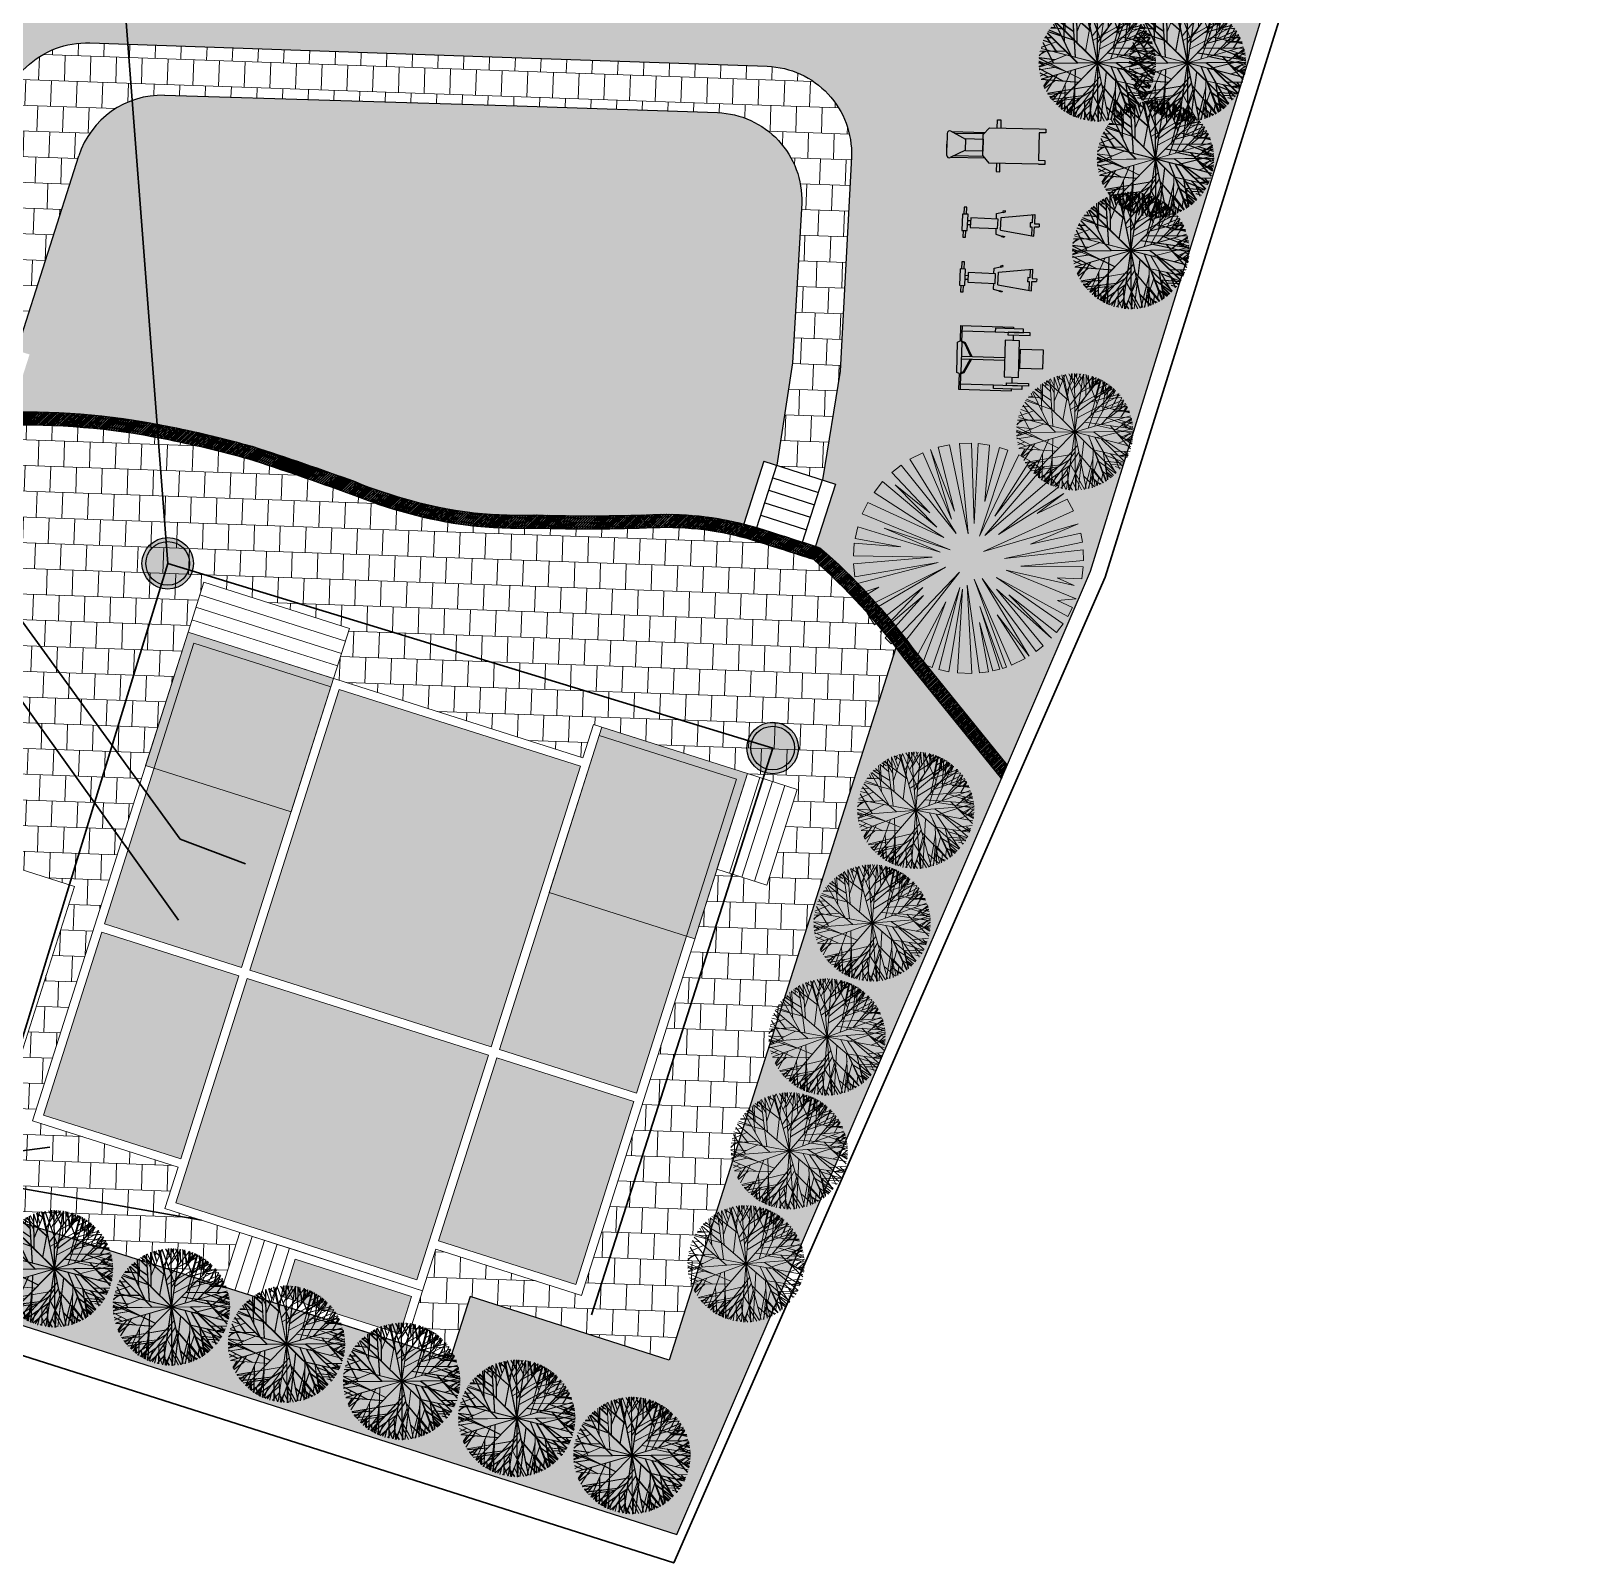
# Model space of a CAD drawing. Header units: millimetres. Extents: x -1042495 to -977915, y 3191218 to 3280168.
# Drawn here: x -1013985 to -978370, y 3193138 to 3228242 of the extents above; entities that cross this region are included whole.
import ezdxf

# ---------------------------------------------------------------- set-up
doc = ezdxf.new("R2010")
doc.units = ezdxf.units.MM
doc.layers.get('0').update_dxf_attribs({"lineweight": 15})
for name, color, linetype in [('000 Граница', 6, 'Continuous'), ('000 дорожки', 7, 'Continuous'), ('000 Привязки', 1, 'Continuous'), ('000 Штриховка', 7, 'Continuous'), ('p', 7, 'Continuous'), ('оборудование', 251, 'Continuous'), ('подпорная стенка', 251, 'Continuous'), ('Сосны', 67, 'Continuous')]:
    doc.layers.add(name, color=color, linetype=linetype)
for name, color, linetype, lineweight in [('_ВК_В1', 5, 'B1', 30), ('_ВК_К1', 18, 'g5_122_kb', 30), ('_ВК_К2(Ливневая)', 32, 'Канализация дожд очищенного стока', 30), ('_Кабель 0.4', 1, 'g5_119_3', 30), ('A-WALL', 113, 'Continuous', 18), ('деревья', 118, 'Continuous', 0), ('мощение', 251, 'Continuous', 0)]:
    doc.layers.add(name, color=color, linetype=linetype, lineweight=lineweight)
doc.layers.add('АР-15_ Окружение деревья_Ном._пера__102', color=7, linetype='Continuous', lineweight=5, true_color=0xcccccc)
doc.layers.add('кустарники лиственные', color=7, linetype='Continuous', lineweight=20, true_color=0x455c00)
doc.layers.add('газон', color=7, linetype='Continuous', true_color=0xe4edc9)
doc.styles.add('Line_GUGK', font='')
doc.styles.get('Line_GUGK').set_extended_font_data('Bm431', italic=True)
doc.linetypes.add('B1', pattern='A,12.5,-3,["В1",Standard,S=2,R=0,X=-2,Y=-1],-2.5', length=18)
doc.linetypes.add('g5_119_3', pattern='A,4,-1,[31,GUGK_2005.shx,S=0.1,R=0,X=0,Y=0],4,[31,GUGK_2005.shx,S=0.1,R=180,X=0,Y=0],-1', length=10)
doc.linetypes.add('g5_122_kb', pattern='A,1,-1,1.5,-0.4,["Кб",Line_GUGK,S=1,R=0,X=0,Y=-0.5],-2.4,1.5,-1,4,-1,4,-1,3', length=21.8)
doc.linetypes.add('K1Н', pattern='A,12.5,-3.1,["K1Н",Standard,S=2,R=0,X=-2,Y=-1],-4.5', length=20.1)
doc.linetypes.add('Канализация дожд очищенного стока', pattern='A,10,-2,["К2-1",Standard,S=1.75,R=0,X=-1,Y=-1],-6', length=18)

# ---------------------------------------------------------------- blocks, each defined once
blk = doc.blocks.new('й3')
at = {"layer": 'деревья', "lineweight": 0}
for p, q in [((-289, 372), (-342, 493)), ((-326, 504), (-233, 236)), ((-312, 511), (-2, 202)), ((-281, 529), (-113, 415)), ((-264, 466), (-263, 538)), ((-212, 483), (-237, 552)), ((-220, 421), (-166, 576)), ((-212, 558), (0, 450)), ((160, 572), (-160, -572)), ((-153, 574), (153, -574)), ((-135, 507), (-91, 592)), ((-125, 549), (-80, 595)), ((-124, 321), (-125, 588)), ((-85, 319), (30, 599)), ((-36, 440), (-58, 599)), ((-53, 597), (165, 168)), ((89, 318), (-23, 599)), ((24, 549), (-14, 599)), ((0, 600), (0, -600)), ((5, 486), (37, 597)), ((42, 439), (66, 598)), ((183, 355), (54, 597)), ((98, 516), (128, 586)), ((141, 505), (99, 590)), ((288, 525), (118, 413)), ((128, 458), (244, 549)), ((197, 195), (163, 576)), ((170, 511), (232, 552)), ((177, 437), (255, 543)), ((308, 514), (232, 39)), ((293, 369), (348, 488)), ((317, 509), (302, 306)), ((311, 425), (359, 482)), ((343, 430), (341, 493)), ((-499, 328), (-328, 328)), ((-418, 248), (-498, 331)), ((-216, 336), (-489, 346)), ((-458, 382), (-405, 330)), ((-439, 364), (-444, 403)), ((-397, 343), (-442, 404)), ((-327, 243), (-440, 405)), ((420, -420), (-420, 420)), ((420, 420), (-420, -420)), ((-70, 268), (-417, 430)), ((-402, 446), (-365, 432)), ((-370, 470), (-352, 355)), ((-357, 404), (-361, 477)), ((73, 267), (422, 425)), ((220, 333), (494, 340)), ((274, 42), (472, 370)), ((290, 390), (381, 461)), ((335, 152), (371, 468)), ((352, 311), (426, 416)), ((357, 180), (395, 450)), ((362, 399), (367, 473)), ((362, 251), (489, 351)), ((371, 371), (466, 376)), ((383, 359), (448, 398)), ((393, 368), (471, 366)), ((401, 338), (447, 399)), ((421, 243), (502, 325)), ((-323, 206), (-592, 93)), ((-533, 163), (-578, 149)), ((-515, 99), (-573, 175)), ((-571, 179), (-470, 148)), ((-412, 158), (-565, 208)), ((-560, 209), (-208, 209)), ((-548, 245), (-477, 211)), ((-543, 253), (-63, 227)), ((-532, 274), (-402, 209)), ((-463, 296), (-526, 288)), ((-324, 62), (-526, 287)), ((-511, 312), (-478, 266)), ((546, 246), (65, 226)), ((140, -27), (508, 315)), ((208, -38), (560, 203)), ((544, 254), (209, 3)), ((234, 233), (533, 274)), ((349, 60), (514, 302)), ((400, 248), (526, 288)), ((555, 225), (424, 69)), ((439, 313), (512, 309)), ((441, 197), (549, 234)), ((467, 291), (529, 281)), ((472, 243), (539, 253)), ((502, 160), (574, 178)), ((-527, 19), (-600, 26)), ((-600, 0), (600, 0)), ((-599, -24), (-423, 79)), ((-554, 30), (-598, 21)), ((-597, 28), (-120, 121)), ((-486, -5), (-596, 56)), ((-423, 30), (-595, -68)), ((-592, 92), (-233, -36)), ((-587, 127), (-360, 75)), ((587, 92), (-587, -92)), ((-583, 112), (583, -112)), ((-272, 53), (-569, -189)), ((-546, -247), (-203, 1)), ((-464, -379), (-232, 42)), ((279, -51), (597, 60)), ((294, -67), (595, 71)), ((326, 51), (592, -92)), ((382, 82), (594, 68)), ((385, 134), (582, 136)), ((452, 8), (596, -64)), ((474, 145), (590, 98)), ((497, 78), (576, 150)), ((511, 29), (598, -14)), ((518, 81), (598, 29)), ((-453, -71), (-598, -4)), ((-557, -23), (-597, -27)), ((-597, -49), (-543, -67)), ((-461, -98), (-592, -94)), ((-453, -1), (-590, -101)), ((-518, -146), (-587, -118)), ((-585, -123), (-365, -116)), ((-285, -232), (-585, -123)), ((-422, -160), (-583, -141)), ((-280, -46), (-541, -258)), ((-397, -48), (-524, -290)), ((-38, -137), (-508, -315)), ((-208, -34), (-458, -380)), ((-141, -22), (-372, -468)), ((-148, -150), (-147, -577)), ((-101, -101), (-25, -597)), ((37, -138), (504, -321)), ((93, -92), (596, -28)), ((526, -286), (232, -45)), ((264, -184), (589, -98)), ((283, -235), (583, -131)), ((388, -171), (583, -137)), ((441, -10), (602, -4)), ((450, -86), (564, -198)), ((459, -159), (542, -254)), ((-571, -184), (-453, -180)), ((-471, -200), (-567, -189)), ((-436, -177), (-562, -196)), ((-482, -208), (-556, -223)), ((-527, -182), (-555, -220)), ((-505, -187), (-537, -258)), ((-332, -207), (-535, -265)), ((-532, -274), (-168, -166)), ((-397, -296), (-522, -291)), ((-405, -269), (-514, -305)), ((-389, -290), (-514, -306)), ((-472, -193), (-502, -263)), ((-209, -286), (-499, -326)), ((-465, -302), (-495, -335)), ((-442, -241), (-491, -336)), ((-468, -289), (-487, -348)), ((-428, -314), (-467, -370)), ((-373, -307), (-454, -387)), ((-360, -225), (-441, -405)), ((-58, -203), (-431, -411)), ((-308, -174), (-382, -458)), ((-244, -305), (-326, -501)), ((-78, -273), (-319, -507)), ((-199, -202), (-286, -527)), ((-264, -256), (-191, -566)), ((22, -598), (-63, -228)), ((-29, -598), (60, -228)), ((0, -191), (258, -538)), ((56, -204), (426, -416)), ((75, -274), (313, -511)), ((511, -313), (113, -168)), ((186, -186), (267, -534)), ((188, -186), (574, -173)), ((205, -288), (495, -332)), ((240, -308), (319, -505)), ((430, -415), (301, -236)), ((304, -302), (324, -500)), ((315, -313), (496, -333)), ((369, -312), (449, -393)), ((382, -182), (524, -290)), ((473, -369), (403, -274)), ((425, -282), (500, -268)), ((433, -182), (560, -203)), ((459, -241), (556, -223)), ((502, -194), (534, -265)), ((511, -215), (556, -221)), ((532, -167), (572, -176)), ((-324, -324), (-481, -356)), ((-437, -347), (-467, -374)), ((-348, -334), (-438, -406)), ((-362, -389), (-422, -420)), ((-291, -411), (-391, -449)), ((-247, -378), (-388, -457)), ((-340, -360), (-350, -485)), ((-263, -439), (-347, -487)), ((-147, -362), (-277, -529)), ((-226, -412), (-260, -536)), ((-254, -444), (-254, -541)), ((-147, -473), (-250, -543)), ((-226, -392), (-209, -561)), ((-215, -455), (-199, -561)), ((-209, -401), (-208, -562)), ((-147, -322), (-39, -595)), ((-20, -424), (-137, -583)), ((-123, -442), (-74, -594)), ((-85, -475), (-115, -586)), ((-62, -362), (179, -570)), ((14, -424), (130, -584)), ((59, -466), (105, -586)), ((118, -443), (67, -595)), ((203, -403), (201, -565)), ((228, -365), (353, -484)), ((248, -448), (230, -550)), ((248, -448), (247, -544)), ((286, -414), (386, -454)), ((336, -364), (344, -489)), ((376, -467), (360, -411)), ((415, -326), (461, -381)), ((424, -320), (462, -376)), ((446, -334), (494, -335)), ((-245, -479), (-319, -503)), ((-257, -541), (-214, -503)), ((-127, -586), (-72, -482)), ((-107, -547), (-88, -591)), ((-88, -551), (-97, -590)), ((-64, -527), (-94, -588)), ((-70, -505), (-24, -566)), ((-62, -482), (-14, -598)), ((-35, -553), (-49, -596)), ((56, -482), (7, -599)), ((63, -506), (17, -567)), ((28, -554), (42, -597)), ((84, -532), (38, -595)), ((119, -588), (66, -483)), ((100, -548), (80, -592)), ((81, -552), (89, -591)), ((250, -544), (208, -506))]:
    blk.add_line(p, q, dxfattribs=at)
blk = doc.blocks.new('Модель Сосны 21')
at = {"layer": 'АР-15_ Окружение деревья_Ном._пера__102', "color": 136, "linetype": 'Continuous', "lineweight": 5}
for p, q in [((-514, 2449), (-256, 2490)), ((-477, 1918), (-514, 2449)), ((-256, 2490), (-198, 1137)), ((-198, 1137), (-118, 2500)), ((-118, 2500), (119, 2500)), ((119, 2500), (-23, 787)), ((-23, 787), (281, 2487)), ((683, 2408), (140, 333)), ((481, 2456), (268, 1358)), ((268, 1358), (683, 2408)), ((281, 2487), (481, 2456)), ((-1322, 2124), (-1130, 2232)), ((-431, 601), (-1322, 2124)), ((-1130, 2232), (-967, 1906)), ((-967, 1906), (-945, 2317)), ((-945, 2317), (-279, 811)), ((-279, 811), (-652, 2279)), ((-652, 2279), (-477, 1918)), ((140, 333), (967, 2309)), ((1348, 2109), (502, 671)), ((1228, 2181), (933, 1521)), ((933, 1521), (1348, 2109)), ((967, 2309), (1228, 2181)), ((-687, 589), (-1783, 1755)), ((-1783, 1755), (-815, 857)), ((-1663, 1868), (-1477, 2019)), ((-815, 857), (-1663, 1868)), ((-1477, 2019), (-431, 601)), ((1684, 1853), (490, 368)), ((502, 671), (1498, 2006)), ((1498, 2006), (1684, 1853)), ((-2063, 1414), (-1947, 1570)), ((-442, 286), (-2063, 1414)), ((-1947, 1570), (-687, 589)), ((490, 368), (1890, 1641)), ((2000, 1506), (898, 601)), ((898, 601), (2081, 1392)), ((1890, 1641), (2000, 1506)), ((2081, 1392), (2220, 1157)), ((-2343, 874), (-2210, 1170)), ((-2210, 1170), (-1246, 589)), ((-1246, 589), (-2162, 1257)), ((-2162, 1257), (-442, 286)), ((2220, 1157), (478, 251)), ((-2409, 670), (-2382, 762)), ((-2382, 762), (-454, 111)), ((-454, 111), (-2343, 874)), ((478, 251), (2326, 925)), ((2390, 745), (1224, 391)), ((2326, 925), (2390, 745)), ((-2495, 168), (-2474, 365)), ((-2474, 365), (-1398, 205)), ((-2458, 461), (-2424, 613)), ((-1398, 205), (-2458, 461)), ((-2424, 613), (-1048, 216)), ((-1048, 216), (-2409, 670)), ((1224, 391), (2447, 528)), ((2447, 528), (2487, 285)), ((-2481, -307), (-2500, 1)), ((-2500, 1), (-582, -40)), ((-582, -40), (-2495, 168)), ((2500, -121), (536, 7)), ((536, 7), (2479, -343)), ((2487, 285), (758, 146)), ((758, 146), (2500, 135)), ((2500, 135), (2500, -121)), ((-664, -145), (-2481, -307)), ((-2451, -491), (-664, -145)), ((-629, -203), (-2398, -707)), ((-2348, -857), (-629, -203)), ((-291, -203), (-1942, -1573)), ((-1805, -1729), (-291, -203)), ((2188, -1215), (548, -250)), ((548, -250), (2069, -1407)), ((2432, -590), (1038, -273)), ((1038, -273), (2387, -754)), ((-2398, -707), (-2451, -491)), ((-932, -518), (-2263, -1061)), ((-2177, -1228), (-932, -518)), ((-174, -506), (-1130, -2230)), ((-1008, -2288), (-174, -506)), ((-70, -658), (-487, -2452)), ((-333, -2478), (-70, -658)), ((711, -1811), (152, -611)), ((152, -611), (754, -2385)), ((1036, -2277), (199, -390)), ((199, -390), (711, -1811)), ((1489, -2010), (467, -518)), ((467, -518), (1273, -2153)), ((1644, -1543), (700, -669)), ((700, -669), (1719, -1818)), ((2387, -754), (863, -343)), ((863, -343), (2324, -927)), ((2479, -343), (2432, -590)), ((-2263, -1061), (-2348, -857)), ((-780, -996), (-1675, -1855)), ((-1549, -1962), (-780, -996)), ((-606, -1007), (-1549, -1962)), ((-1384, -2082), (-606, -1007)), ((47, -786), (-46, -2500)), ((128, -2497), (47, -786)), ((1913, -1613), (1014, -809)), ((1014, -809), (1644, -1543)), ((2324, -927), (2188, -1215)), ((-1942, -1573), (-2177, -1228)), ((501, -2450), (292, -1462)), ((292, -1462), (399, -2469)), ((2069, -1407), (1913, -1613)), ((-1675, -1855), (-1805, -1729)), ((-571, -1963), (-803, -2368)), ((-702, -2400), (-571, -1963)), ((1719, -1818), (1489, -2010)), ((-1130, -2230), (-1384, -2082)), ((-803, -2368), (-1008, -2288)), ((1273, -2153), (1036, -2277)), ((-487, -2452), (-702, -2400)), ((-46, -2500), (-333, -2478)), ((399, -2469), (128, -2497)), ((754, -2385), (501, -2450))]:
    blk.add_line(p, q, dxfattribs=at)
blk = doc.blocks.new('A$C4F844F8D')
at = {"layer": 'кустарники лиственные', "xscale": -2.232502272000008, "yscale": 2.232502272, "zscale": 2.232502272, "rotation": 90.52186044708989}
for p in [(9644, 33727), (11710, 33727), (10977, 31526), (10412, 29427), (-16926, 6940), (-14258, 6092), (-11577, 5216), (-8939, 4366), (-6300, 3515), (-3662, 2665), (-1023, 1815)]:
    blk.add_blockref('й3', p, dxfattribs=at)
blk = doc.blocks.new('*U38')
h = blk.add_hatch(color=256)
h.paths.add_polyline_path([(-0.59, 0, 1), (0.59, 0, 1)])
h.paths.add_polyline_path([(0.5, 0, -1), (-0.5, 0, -1)], flags=16)
h = blk.add_hatch(color=255)
edge = h.paths.add_edge_path()
edge.add_arc((0, 0), 0.5, 0, 360)
at = {"lineweight": -3}
for radius in [0.59, 0.5]:
    blk.add_circle((0, 0), radius, dxfattribs=at)

msp = doc.modelspace()

# ---------------------------------------------------------------- hatches: boundary and pattern name
at = {"layer": '000 Привязки', "linetype": 'ByBlock', "true_color": 0x636466}
h = msp.add_hatch(color=251, dxfattribs=at)
h.dxf.hatch_style = 1
h.paths.add_polyline_path([(-1008025, 3210349), (-1011170, 3211350), (-1012304, 3207785), (-1009160, 3206784)])
h.paths.add_polyline_path([(-1009220, 3206594), (-1012365, 3207594), (-1013699, 3203402), (-1010555, 3202401)])
h.paths.add_polyline_path([(-1003503, 3204774), (-1009030, 3206533), (-1010667, 3201387), (-1005141, 3199629)])
h.paths.add_polyline_path([(-1000168, 3203713), (-1003312, 3204714), (-1004647, 3200521), (-1001502, 3199520)])
h.paths.add_polyline_path([(-998962, 3207501), (-1002107, 3208501), (-1003252, 3204904), (-1000107, 3203904)])
h.paths.add_polyline_path([(-1001395, 3211397), (-1006922, 3213156), (-1008969, 3206724), (-1003442, 3204965)])
h.paths.add_polyline_path([(-1001862, 3242752), (-1006659, 3242918), (-1006704, 3241618), (-1001907, 3241452)])
h.paths.add_polyline_path([(-1006911, 3241426), (-1010709, 3241557), (-1010979, 3233762), (-1007181, 3233630)])
h.paths.add_polyline_path([(-1001914, 3241253), (-1006711, 3241419), (-1006843, 3237621), (-1002045, 3237455)])
h.paths.add_polyline_path([(-1002052, 3237255), (-1006849, 3237421), (-1006981, 3233623), (-1002184, 3233457)])
h.paths.add_polyline_path([(-997916, 3241114), (-1001714, 3241246), (-1001984, 3233450), (-998186, 3233319)])
at = {"layer": '000 Привязки', "true_color": 0x999b37}
h = msp.add_hatch(color=55, dxfattribs=at)
h.dxf.hatch_style = 1
h.paths.add_polyline_path([(-985643, 3228982), (-1025267, 3230354), (-1023687, 3222588), (-1023696, 3222327, -0.141393), (-1016943, 3220224), (-1016496, 3221622), (-1016210, 3221531), (-1016210, 3221531), (-1015958, 3222329, 0.496147), (-1017796, 3224930), (-1018132, 3224942), (-1018165, 3223942), (-1022162, 3224081), (-1022173, 3224081), (-1022000, 3229078), (-1018002, 3228940), (-1018067, 3226941), (-1015555, 3226854, 0.203219), (-1014098, 3227413, -0.203219), (-1012640, 3227972), (-1003638, 3227661), (-997111, 3227435, -0.41494), (-995182, 3225362), (-995439, 3220447), (-995844, 3217958), (-995546, 3217863), (-996002, 3216435, -0.000058), (-995903, 3216404, -0.054849), (-993774, 3214093), (-991611, 3211416), (-989700, 3215862)])
at = {"layer": '000 Привязки'}
h = msp.add_hatch(color=63, dxfattribs=at)
h.dxf.hatch_style = 1
h.paths.add_polyline_path([(-998251, 3226373), (-1002843, 3226532), (-1010926, 3226771, 0.334455), (-1012891, 3225381), (-1014314, 3220925), (-1014020, 3220831), (-1014440, 3219515, -0.053688), (-1010897, 3219198, -0.019974), (-1008915, 3218727, -0.008941), (-1006559, 3217919, 0.064024), (-1003930, 3217214, 0.03408), (-1002412, 3217154, 0.017582), (-999720, 3217163, -0.073163), (-997650, 3216948), (-997190, 3218388), (-996892, 3218293), (-996533, 3220640), (-996322, 3224300, 0.41494)])
at = {"layer": '000 Штриховка', "true_color": 0xcd6928}
h = msp.add_hatch(color=32, dxfattribs=at)
h.dxf.hatch_style = 1
h.paths.add_polyline_path([(-1011361, 3211410), (-1008025, 3210349), (-1007052, 3213407), (-1010387, 3214468)])
h.paths.add_polyline_path([(-1002107, 3208501), (-998772, 3207440), (-997566, 3211228), (-1000906, 3212291)])
h = msp.add_hatch(color=32, dxfattribs=at)
h.dxf.hatch_style = 1
h.paths.add_polyline_path([(-1005262, 3199247), (-1007930, 3200096), (-1008203, 3199239), (-1005535, 3198390)])
at = {"layer": 'газон', "true_color": 0x727430}
h = msp.add_hatch(color=67, dxfattribs=at)
h.dxf.hatch_style = 1
h.paths.add_polyline_path([(-991745, 3211104), (-994012, 3213910, 0.004468), (-994163, 3214111), (-999358, 3197785), (-1003921, 3199244), (-1004379, 3197812), (-1014648, 3201080), (-1014374, 3201940), (-1026302, 3205751), (-1024245, 3212188), (-1024639, 3212291), (-1025057, 3210444), (-1026565, 3205551), (-1027258, 3202759), (-999186, 3193789)])
at = {"layer": 'мощение', "linetype": 'ByBlock'}
h = msp.add_hatch(dxfattribs=at)
h.set_pattern_fill('AR-B88', scale=2.9, angle=358)
h.paths.add_polyline_path([(-1015555, 3226854), (-1018067, 3226941), (-1018132, 3224942), (-1017796, 3224930, -0.496147), (-1015958, 3222329), (-1016210, 3221531), (-1014314, 3220925), (-1012891, 3225381, -0.334455), (-1010926, 3226771), (-1002843, 3226532), (-998251, 3226373, -0.41494), (-996322, 3224300), (-996533, 3220640), (-996892, 3218293), (-995844, 3217958), (-995439, 3220447), (-995182, 3225362, 0.41494), (-997111, 3227435), (-1003638, 3227661), (-1012640, 3227972, 0.203219), (-1014098, 3227413, -0.203219)])
at = {"layer": 'мощение'}
h = msp.add_hatch(dxfattribs=at)
h.set_pattern_fill('AR-B88', scale=2.9, angle=358)
edge = h.paths.add_edge_path()
edge.add_line((-1010024, 3215612), (-1006688, 3214551))
edge.add_line((-1006688, 3214551), (-1007052, 3213407))
edge.add_line((-1007052, 3213407), (-1001335, 3211588))
edge.add_line((-1001335, 3211588), (-1001092, 3212350))
edge.add_line((-1001092, 3212350), (-997566, 3211228))
edge.add_line((-997566, 3211228), (-996423, 3210864))
edge.add_line((-996423, 3210864), (-997120, 3208672))
edge.add_line((-997120, 3208672), (-998264, 3209036))
edge.add_line((-998264, 3209036), (-998772, 3207440))
edge.add_line((-998772, 3207440), (-1001372, 3199269))
edge.add_line((-1001372, 3199269), (-1004707, 3200330))
edge.add_line((-1004707, 3200330), (-1005011, 3199377))
edge.add_line((-1005011, 3199377), (-1005405, 3198139))
edge.add_line((-1005405, 3198139), (-1004379, 3197812))
edge.add_line((-1004379, 3197812), (-1003921, 3199244))
edge.add_line((-1003921, 3199244), (-999358, 3197785))
edge.add_line((-999358, 3197785), (-994163, 3214111))
edge.add_arc((-1005337, 3205577), 14060, 37.3696, 48.6796)
edge.add_arc((-1133141, 2787763), 449775, 72.25429, 72.43989)
edge.add_arc((-999417, 3210021), 6849, 73.2337, 92.05)
edge.add_arc((-1001195, 3255425), 38589, 268.1913, 272.2758, ccw=False)
edge.add_arc((-1002738, 3228308), 11459, 263.8428, 271.6249, ccw=False)
edge.add_arc((-1002500, 3227790), 10973, 247.6792, 262.3208, ccw=False)
edge.add_arc((-1030329, 3152455), 69346, 70.04978, 72.08883)
edge.add_arc((-1015795, 3194164), 25208, 74.3673, 78.932)
edge.add_arc((-1014140, 3202907), 16310, 78.7414, 92.5487)
edge.add_arc((-999698, 3269112), 52164, 250.6319, 253.0968, ccw=False)
edge.add_arc((-1023962, 3209574), 12455, 55.9997, 88.818)
edge.add_line((-1023706, 3222027), (-1023920, 3215467))
edge.add_line((-1023920, 3215467), (-1024639, 3212291))
edge.add_line((-1024639, 3212291), (-1024245, 3212188))
edge.add_line((-1024245, 3212188), (-1026302, 3205751))
edge.add_line((-1026302, 3205751), (-1014374, 3201940))
edge.add_line((-1014374, 3201940), (-1014648, 3201080))
edge.add_line((-1014648, 3201080), (-1009598, 3199473))
edge.add_line((-1009598, 3199473), (-1009203, 3200712))
edge.add_line((-1009203, 3200712), (-1010919, 3201257))
edge.add_line((-1010919, 3201257), (-1010615, 3202210))
edge.add_line((-1010615, 3202210), (-1013951, 3203272))
edge.add_line((-1013951, 3203272), (-1010387, 3214468))
edge.add_line((-1010387, 3214468), (-1010024, 3215612))
h.paths.add_polyline_path([(-1014421, 3209094), (-1012992, 3208637), (-1014818, 3202922), (-1025296, 3206270), (-1023470, 3211985)], flags=16)
at = {"layer": 'подпорная стенка', "linetype": 'Continuous'}
h = msp.add_hatch(dxfattribs=at)
h.set_pattern_fill('ANSI32', color=5, scale=4.4, angle=358)
h.paths.add_polyline_path([(-1016998, 3219900, 0.039694), (-1014635, 3219210, -0.056775), (-1010956, 3218904, -0.01992), (-1009002, 3218440, -0.008897), (-1006668, 3217640, 0.063973), (-1003967, 3216916, 0.033969), (-1002413, 3216854, 0.017527), (-999708, 3216864, -0.083972), (-997442, 3216579, -0.00081), (-996053, 3216137, -0.053869), (-994012, 3213910), (-991745, 3211104), (-991611, 3211416), (-993774, 3214093, 0.054849), (-995903, 3216404, 0.000846), (-997353, 3216865, 0.084025), (-999720, 3217163, -0.017582), (-1002412, 3217154, -0.03408), (-1003930, 3217214, -0.064024), (-1006559, 3217919, 0.008941), (-1008915, 3218727, 0.019974), (-1010897, 3219198, 0.05953), (-1014827, 3219503, -0.010325), (-1016862, 3220170, 0.143336), (-1023696, 3222327), (-1023706, 3222027, -0.144184)])

# ---------------------------------------------------------------- linework, layer by layer
for points in [[(-1011361, 3211410), (-1008025, 3210349), (-1007052, 3213407), (-1010387, 3214468)], [(-1002107, 3208501), (-998772, 3207440), (-997566, 3211228), (-1000906, 3212291)]]:
    msp.add_lwpolyline(points, close=True)
at = {"layer": '000 Граница'}
msp.add_lwpolyline([(-1033142, 3244724), (-1001308, 3279314), (-989147, 3275034), (-980318, 3271336), (-978370, 3252100), (-985643, 3228982), (-1025267, 3230354), (-1023687, 3222588), (-1023920, 3215467), (-1025057, 3210444), (-1026565, 3205551), (-1027258, 3202759), (-999186, 3193789), (-989700, 3215862), (-985643, 3228982)], dxfattribs=at)
msp.add_lwpolyline([(-1033142, 3244724), (-1001308, 3279314), (-989147, 3275034), (-980318, 3271336), (-978370, 3252100), (-985643, 3228982), (-1025267, 3230354), (-1023687, 3222588), (-1023920, 3215467), (-1025057, 3210444), (-1026565, 3205551), (-1027258, 3202759), (-999186, 3193789), (-989700, 3215862), (-985643, 3228982)], dxfattribs=at)
at = {"layer": '000 дорожки'}
for p, q in [((-1010926, 3226771), (-1002843, 3226532)), ((-1014314, 3220925), (-1012891, 3225381)), ((-997190, 3218388), (-995546, 3217863)), ((-996983, 3218007), (-995935, 3217672)), ((-997075, 3217721), (-996027, 3217386)), ((-997257, 3217150), (-996209, 3216815)), ((-997166, 3217435), (-996118, 3217101)), ((-997349, 3216864), (-996301, 3216529)), ((-994163, 3214111), (-999358, 3197785)), ((-1003921, 3199244), (-1004379, 3197812)), ((-999358, 3197785), (-1003921, 3199244))]:
    msp.add_line(p, q, dxfattribs=at)
at = {"layer": '000 дорожки', "linetype": 'ByBlock'}
for p, q in [((-997190, 3218388), (-997650, 3216948)), ((-995546, 3217863), (-996002, 3216435))]:
    msp.add_line(p, q, dxfattribs=at)
at = {"layer": '000 дорожки'}
for points in [[(-1018087, 3226941), (-1015555, 3226854, 0.203219), (-1014098, 3227413, -0.203219), (-1012640, 3227972), (-1003638, 3227661)], [(-1003638, 3227661), (-997111, 3227435, -0.41494), (-995182, 3225362), (-995439, 3220447), (-995844, 3217958)], [(-1002843, 3226532), (-998251, 3226373, -0.41494), (-996322, 3224300), (-996533, 3220640), (-996892, 3218293)]]:
    msp.add_lwpolyline(points, format="xyb", dxfattribs=at)
for points in [[(-997349, 3216864), (-996892, 3218293)], [(-996301, 3216529), (-995844, 3217958)], [(-1004379, 3197812), (-1014648, 3201080)]]:
    msp.add_lwpolyline(points, dxfattribs=at)
msp.add_arc((-1010986, 3224772), 2000, 88.3078, 162.2789, dxfattribs=at)
at = {"layer": '_ВК_В1', "linetype": 'B1'}
msp.add_line((-1026510, 3230062), (-1010604, 3207871), dxfattribs=at)
at = {"layer": '_ВК_К1', "linetype": 'K1Н'}
msp.add_line((-1010062, 3201195), (-1010062, 3201195), dxfattribs=at)
at = {"layer": '_ВК_К1'}
msp.add_lwpolyline([(-1025162, 3203649), (-1010077, 3200990)], dxfattribs=at)
at = {"layer": '_ВК_К2(Ливневая)'}
for points in [[(-1012202, 3233617), (-1010853, 3216044), (-1015015, 3202475)], [(-1010853, 3216044), (-996987, 3211812), (-1001138, 3198821)], [(-1015015, 3202475), (-1013552, 3202664)]]:
    msp.add_lwpolyline(points, dxfattribs=at)
at = {"layer": '_Кабель 0.4'}
msp.add_lwpolyline([(-1024490, 3228897), (-1010566, 3209726), (-1009072, 3209160)], dxfattribs=at)
at = {"layer": 'A-WALL'}
for p, q in [((-1013951, 3203272), (-1010387, 3214468)), ((-1010387, 3214468), (-1001335, 3211588)), ((-1010258, 3214217), (-1012304, 3207785)), ((-1007113, 3213217), (-1010258, 3214217)), ((-1009160, 3206784), (-1007113, 3213217)), ((-1006922, 3213156), (-1008969, 3206724)), ((-1001395, 3211397), (-1006922, 3213156)), ((-1000962, 3212099), (-1003252, 3204904)), ((-1001335, 3211588), (-1001092, 3212350)), ((-1001092, 3212350), (-997566, 3211228)), ((-997818, 3211098), (-1000962, 3212099)), ((-1003442, 3204965), (-1001395, 3211397)), ((-997566, 3211228), (-1001372, 3199269)), ((-1000107, 3203904), (-997818, 3211098)), ((-1012365, 3207594), (-1013699, 3203402)), ((-1009220, 3206594), (-1012365, 3207594)), ((-1012304, 3207785), (-1009160, 3206784)), ((-1009030, 3206533), (-1010667, 3201387)), ((-1010555, 3202401), (-1009220, 3206594)), ((-1003503, 3204774), (-1009030, 3206533)), ((-1008969, 3206724), (-1003442, 3204965)), ((-1005141, 3199629), (-1003503, 3204774)), ((-1003312, 3204714), (-1004647, 3200521)), ((-1000168, 3203713), (-1003312, 3204714)), ((-1003252, 3204904), (-1000107, 3203904)), ((-1001502, 3199520), (-1000168, 3203713)), ((-1010615, 3202210), (-1013951, 3203272)), ((-1013699, 3203402), (-1010555, 3202401)), ((-1010919, 3201257), (-1010615, 3202210)), ((-1005011, 3199377), (-1010919, 3201257)), ((-1010667, 3201387), (-1005141, 3199629)), ((-1004647, 3200521), (-1001502, 3199520)), ((-1004707, 3200330), (-1005011, 3199377)), ((-1001372, 3199269), (-1004707, 3200330))]:
    msp.add_line(p, q, dxfattribs=at)
for points in [[(-1010387, 3214468), (-1007052, 3213407), (-1006688, 3214551), (-1010024, 3215612)], [(-1025296, 3206270), (-1014818, 3202922), (-1012992, 3208637), (-1023470, 3211985)], [(-997566, 3211228), (-996423, 3210864), (-997120, 3208672), (-998264, 3209036)], [(-1008060, 3200348), (-1009203, 3200712), (-1009598, 3199473), (-1008454, 3199109)], [(-1005011, 3199377), (-1008060, 3200348), (-1008454, 3199109), (-1005405, 3198139)], [(-1005262, 3199247), (-1007930, 3200096), (-1008203, 3199239), (-1005535, 3198390)]]:
    msp.add_lwpolyline(points, close=True, dxfattribs=at)
for points in [[(-1010115, 3215326), (-1006779, 3214265)], [(-1010206, 3215040), (-1006870, 3213979)], [(-1010297, 3214754), (-1006961, 3213693)], [(-997281, 3211137), (-997978, 3208945)], [(-996995, 3211046), (-997692, 3208854)], [(-996709, 3210955), (-997406, 3208763)], [(-1009312, 3199382), (-1008918, 3200621)], [(-1009026, 3199291), (-1008632, 3200530)], [(-1008740, 3199200), (-1008346, 3200439)]]:
    msp.add_lwpolyline(points, dxfattribs=at)
at = {"layer": 'p', "color": 5, "linetype": 'Continuous', "lineweight": 30}
msp.add_lwpolyline([(-1027725, 3202198), (-1024875, 3213088), (-1024275, 3216068), (-1024045, 3218928), (-1023975, 3221898), (-1024655, 3226668), (-1025675, 3230368), (-985235, 3228968), (-989365, 3215728), (-999255, 3193138)], close=True, dxfattribs=at)
at = {"layer": 'оборудование', "color": 152, "linetype": 'Continuous', "true_color": 0x2776bb}
for p, q in [((-992018, 3226024), (-992161, 3225873)), ((-992018, 3226024), (-990880, 3226000)), ((-991842, 3226020), (-991838, 3226212)), ((-991838, 3226212), (-991756, 3226211)), ((-991756, 3226211), (-991761, 3226018)), ((-990880, 3226000), (-990724, 3225997)), ((-990724, 3225997), (-990725, 3225908)), ((-992997, 3225394), (-992992, 3225650)), ((-992987, 3225898), (-992993, 3225578)), ((-992559, 3225757), (-992904, 3225946)), ((-992890, 3225938), (-992115, 3225922)), ((-992149, 3225885), (-992818, 3225899)), ((-992565, 3225496), (-992559, 3225778)), ((-992559, 3225778), (-992164, 3225769)), ((-992172, 3225382), (-992161, 3225873)), ((-992164, 3225769), (-992170, 3225488)), ((-990882, 3225911), (-990895, 3225276)), ((-990725, 3225908), (-990882, 3225911)), ((-992564, 3225517), (-992916, 3225343)), ((-992902, 3225350), (-992132, 3225334)), ((-992160, 3225370), (-992833, 3225384)), ((-992170, 3225488), (-992565, 3225496)), ((-992172, 3225382), (-992035, 3225217)), ((-990739, 3225272), (-990895, 3225276)), ((-990897, 3225193), (-992035, 3225217)), ((-991859, 3225213), (-991863, 3225021)), ((-991863, 3225021), (-991782, 3225019)), ((-991782, 3225019), (-991778, 3225211)), ((-990897, 3225193), (-990741, 3225190)), ((-990741, 3225190), (-990739, 3225272)), ((-992598, 3224209), (-992605, 3224047)), ((-992536, 3224207), (-992598, 3224209)), ((-992543, 3224044), (-992536, 3224207)), ((-992633, 3224048), (-992650, 3223675)), ((-992510, 3224043), (-992633, 3224048)), ((-992527, 3223669), (-992510, 3224043)), ((-992516, 3223901), (-992451, 3223898)), ((-992448, 3223963), (-992458, 3223743)), ((-991822, 3223935), (-992448, 3223963)), ((-991861, 3223937), (-991855, 3224064)), ((-991855, 3224064), (-991710, 3224095)), ((-991832, 3223715), (-991822, 3223935)), ((-991767, 3223680), (-991754, 3223973)), ((-991754, 3223973), (-990978, 3224037)), ((-991652, 3224123), (-991709, 3224112)), ((-991709, 3224112), (-991706, 3224086)), ((-991706, 3224086), (-991649, 3224099)), ((-991649, 3224099), (-991652, 3224123)), ((-991029, 3224035), (-991037, 3223845)), ((-990978, 3224037), (-990987, 3223827)), ((-992650, 3223675), (-992527, 3223669)), ((-992622, 3223673), (-992628, 3223522)), ((-992628, 3223522), (-992566, 3223519)), ((-992566, 3223519), (-992560, 3223671)), ((-992520, 3223811), (-992455, 3223808)), ((-992458, 3223743), (-991832, 3223715)), ((-991870, 3223716), (-991876, 3223585)), ((-991876, 3223585), (-991735, 3223541)), ((-991767, 3223680), (-991000, 3223546)), ((-991735, 3223528), (-991730, 3223554)), ((-991680, 3223512), (-991735, 3223528)), ((-991730, 3223554), (-991674, 3223536)), ((-991674, 3223536), (-991680, 3223512)), ((-991083, 3223847), (-991087, 3223749)), ((-991042, 3223747), (-991087, 3223749)), ((-991037, 3223845), (-991083, 3223847)), ((-991051, 3223553), (-991042, 3223747)), ((-991000, 3223546), (-990990, 3223760)), ((-990990, 3223760), (-990881, 3223755)), ((-990987, 3223827), (-990878, 3223822)), ((-990878, 3223822), (-990881, 3223755)), ((-992690, 3222794), (-992706, 3222421)), ((-992566, 3222789), (-992690, 3222794)), ((-992654, 3222955), (-992661, 3222793)), ((-992592, 3222953), (-992654, 3222955)), ((-992599, 3222790), (-992592, 3222953)), ((-992583, 3222415), (-992566, 3222789)), ((-991917, 3222683), (-991911, 3222810)), ((-991911, 3222810), (-991767, 3222841)), ((-991810, 3222719), (-991034, 3222783)), ((-991709, 3222869), (-991765, 3222858)), ((-991765, 3222858), (-991762, 3222832)), ((-991762, 3222832), (-991705, 3222845)), ((-991705, 3222845), (-991709, 3222869)), ((-991034, 3222783), (-991043, 3222573)), ((-992576, 3222557), (-992511, 3222554)), ((-992572, 3222647), (-992507, 3222644)), ((-992504, 3222709), (-992514, 3222489)), ((-992514, 3222489), (-991888, 3222461)), ((-991878, 3222681), (-992504, 3222709)), ((-991927, 3222462), (-991933, 3222331)), ((-991888, 3222461), (-991878, 3222681)), ((-991823, 3222426), (-991810, 3222719)), ((-991823, 3222426), (-991056, 3222292)), ((-991139, 3222593), (-991143, 3222495)), ((-991098, 3222493), (-991143, 3222495)), ((-991094, 3222591), (-991139, 3222593)), ((-991107, 3222299), (-991098, 3222493)), ((-991085, 3222781), (-991094, 3222591)), ((-991056, 3222292), (-991046, 3222506)), ((-991046, 3222506), (-990937, 3222501)), ((-991043, 3222573), (-990934, 3222568)), ((-990934, 3222568), (-990937, 3222501)), ((-992706, 3222421), (-992583, 3222415)), ((-992678, 3222419), (-992685, 3222268)), ((-992685, 3222268), (-992623, 3222265)), ((-992623, 3222265), (-992616, 3222417)), ((-991933, 3222331), (-991791, 3222287)), ((-991791, 3222274), (-991786, 3222300)), ((-991736, 3222258), (-991791, 3222274)), ((-991786, 3222300), (-991731, 3222282)), ((-991731, 3222282), (-991736, 3222258)), ((-992681, 3221498), (-992692, 3221138)), ((-992647, 3221497), (-992659, 3221120)), ((-991468, 3221460), (-991469, 3221419)), ((-992692, 3221138), (-992748, 3221115)), ((-992659, 3221120), (-992593, 3221089)), ((-992658, 3221146), (-992575, 3221107)), ((-992593, 3221089), (-992450, 3220789)), ((-992575, 3221107), (-992423, 3220788)), ((-991474, 3221281), (-991478, 3221151)), ((-992654, 3220735), (-991673, 3220704)), ((-992652, 3220795), (-991671, 3220764)), ((-992613, 3220438), (-992452, 3220729)), ((-992597, 3220419), (-992425, 3220728)), ((-992715, 3220395), (-992770, 3220421)), ((-992715, 3220395), (-992727, 3220035)), ((-992681, 3220411), (-992693, 3220034)), ((-992682, 3220385), (-992597, 3220419)), ((-992681, 3220411), (-992613, 3220438)), ((-991504, 3220311), (-991509, 3220175)), ((-991514, 3219997), (-991513, 3220037))]:
    msp.add_line(p, q, dxfattribs=at)
for points in [[(-992681, 3221498), (-991468, 3221460)], [(-992651, 3221375), (-991886, 3221351)], [(-992770, 3220421), (-992748, 3221115)], [(-992664, 3220418), (-992642, 3221112)], [(-992727, 3220035), (-991514, 3219997)], [(-992689, 3220156), (-991924, 3220132)]]:
    msp.add_lwpolyline(points, dxfattribs=at)
for points in [[(-991235, 3221412), (-991883, 3221432), (-991886, 3221351), (-991238, 3221330)], [(-991329, 3221146), (-991659, 3221156), (-991685, 3220317), (-991356, 3220306)], [(-991086, 3221325), (-991593, 3221341), (-991595, 3221285), (-991088, 3221269)], [(-990779, 3220929), (-991317, 3220946), (-991331, 3220517), (-990793, 3220500)], [(-991279, 3220030), (-991927, 3220051), (-991924, 3220132), (-991276, 3220112)], [(-991124, 3220107), (-991631, 3220123), (-991630, 3220179), (-991122, 3220163)]]:
    msp.add_lwpolyline(points, close=True, dxfattribs=at)
for centre, start, end in [((-992931, 3225897), 61.2951, 178.7915), ((-992941, 3225393), 178.7915, 296.288)]:
    msp.add_arc(centre, 56.2, start, end, dxfattribs=at)
at = {"layer": 'подпорная стенка', "color": 5, "linetype": 'Continuous'}
for points in [[(-1023696, 3222327, -0.143336), (-1016862, 3220170, 0.010325), (-1014827, 3219503, -0.05953), (-1010897, 3219198, -0.019974), (-1008915, 3218727, -0.008941), (-1006559, 3217919, 0.064024), (-1003930, 3217214, 0.03408), (-1002412, 3217154, 0.017582), (-999720, 3217163, -0.084025), (-997353, 3216865, -0.000846), (-995903, 3216404, -0.054849), (-993774, 3214093), (-991611, 3211416)], [(-1023706, 3222027, -0.144184), (-1016998, 3219900, 0.039694), (-1014635, 3219210, -0.056775), (-1010956, 3218904, -0.01992), (-1009002, 3218440, -0.008897), (-1006668, 3217640, 0.063973), (-1003967, 3216916, 0.033969), (-1002413, 3216854, 0.017527), (-999708, 3216864, -0.083972), (-997442, 3216579, -0.00081), (-996053, 3216137, -0.053869), (-994012, 3213910), (-991745, 3211104)]]:
    msp.add_lwpolyline(points, format="xyb", dxfattribs=at)

# ---------------------------------------------------------------- block references
msp.add_blockref('A$C4F844F8D', (-999192, 3193783))
at = {"layer": '_ВК_К2(Ливневая)', "xscale": 1000, "yscale": 1000, "zscale": 1000}
for p in [(-1010853, 3216044), (-996987, 3211812)]:
    msp.add_blockref('*U38', p, dxfattribs=at)
at = {"layer": 'кустарники лиственные', "yscale": 2.232502272, "zscale": 2.232502272}
for p, xscale, rotation in [((-989541, 3227516), -2.232502272000008, 90.52186044708989), ((-987476, 3227516), -2.232502272000008, 90.52186044708989), ((-988208, 3225315), -2.232502272000008, 90.52186044708989), ((-988774, 3223216), -2.232502272000008, 90.52186044708989), ((-990061, 3219056), -2.232502272000008, 90.52186044708989), ((-993706, 3210385), -2.232502272000007, 94.35964508574835), ((-994707, 3207803), -2.232502272000007, 94.35964508574835), ((-995738, 3205190), -2.232502272000007, 94.35964508574835), ((-996605, 3202582), -2.232502272000007, 94.35964508574835), ((-997597, 3199994), -2.232502272000007, 94.35964508574835), ((-1013444, 3199880), -2.232502272000008, 90.52186044708989), ((-1010763, 3199005), -2.232502272000008, 90.52186044708989), ((-1008125, 3198154), -2.232502272000008, 90.52186044708989), ((-1005486, 3197304), -2.232502272000008, 90.52186044708989), ((-1002848, 3196454), -2.232502272000008, 90.52186044708989), ((-1000209, 3195603), -2.232502272000008, 90.52186044708989)]:
    msp.add_blockref('й3', p, dxfattribs=dict(at, xscale=xscale, rotation=rotation))
at = {"layer": 'Сосны', "linetype": 'Continuous', "lineweight": 13, "xscale": -1.054766121615364, "yscale": 1.05476612161536, "zscale": 1054.766121615361, "rotation": 271.6087296583349}
msp.add_blockref('Модель Сосны 21', (-992501, 3216158), dxfattribs=at)

doc.saveas('drawing.dxf')
